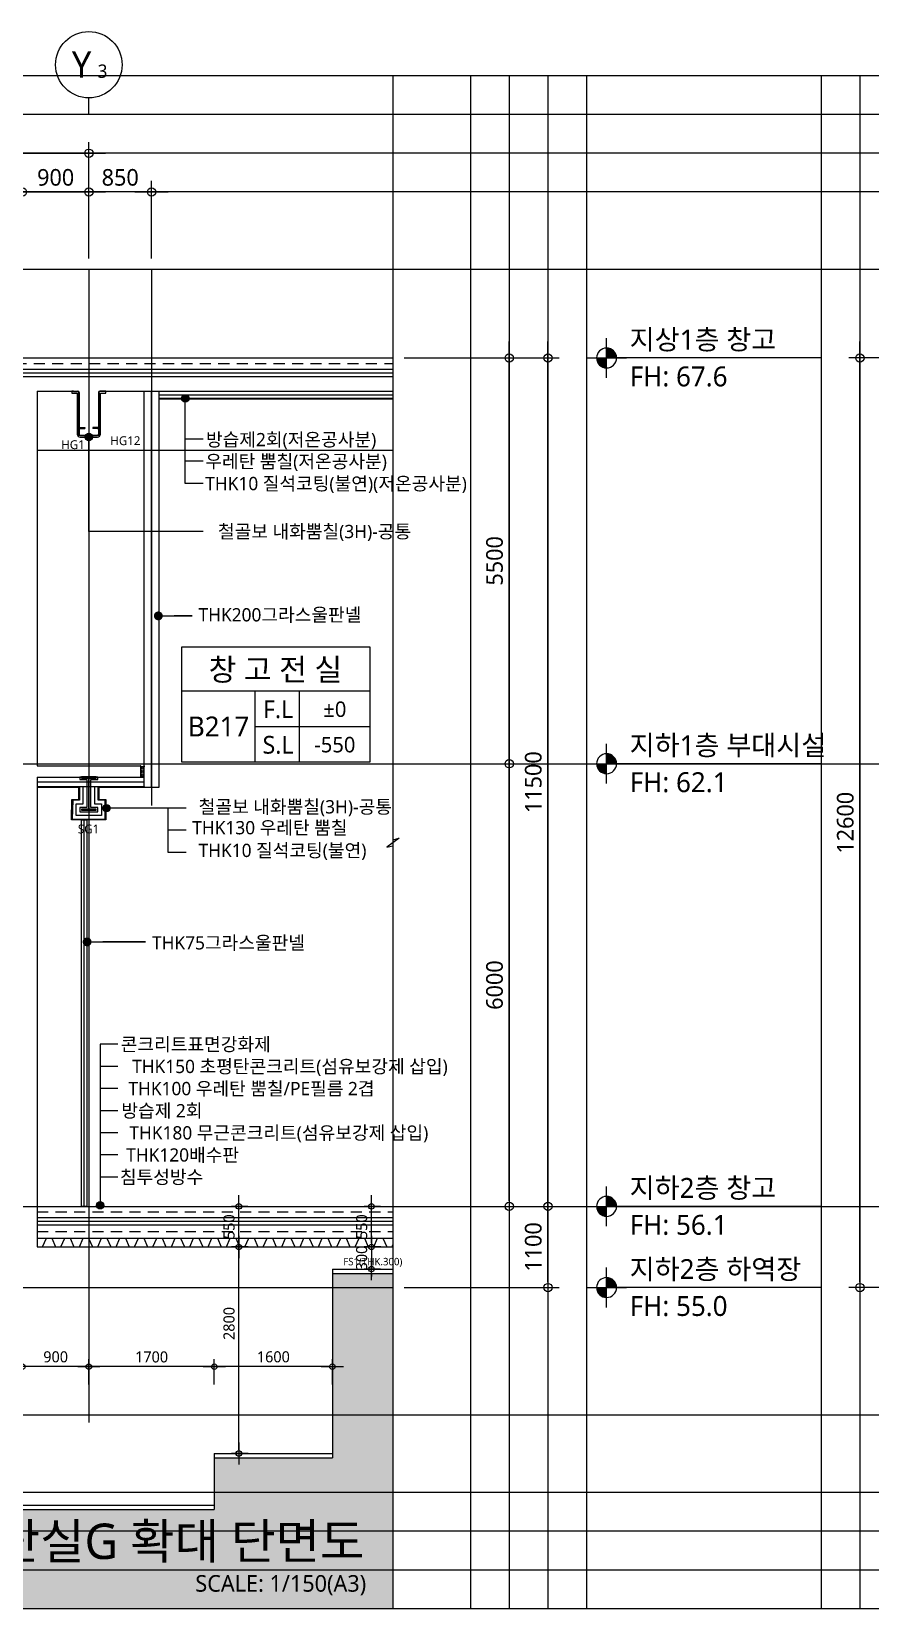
# Model space of a CAD drawing. Header units: millimetres. Extents: x -27408 to 60590, y 623 to 42257.
# Drawn here: x 19119 to 30487, y 825 to 22200 of the extents above; entities that cross this region are included whole.
import ezdxf
from ezdxf.enums import TextEntityAlignment as Align

# ---------------------------------------------------------------- set-up
doc = ezdxf.new("R2010")
doc.units = ezdxf.units.MM
doc.header["$LTSCALE"] = 100
doc.header["$MEASUREMENT"] = 0
doc.header["$PDSIZE"] = -10
doc.linetypes.add('CEN', pattern=[62, 60, -1, 0, -1])
doc.linetypes.add('HID', pattern=[2.5, 1.5, -1])
doc.layers.get('0').update_dxf_attribs({"linetype": 'CONTINUOUS'})
doc.layers.get('Defpoints').update_dxf_attribs({"color": 171, "linetype": 'CONTINUOUS'})
for name, color, linetype in [('CEN(ST)', 1, 'CEN'), ('CON', 2, 'CONTINUOUS'), ('ELE-6', 8, 'CONTINUOUS'), ('FIN', 8, 'CONTINUOUS'), ('FIN(패널-200글라스울64k)', 4, 'CONTINUOUS'), ('FIN(패널-T75 글라스울)', 6, 'CONTINUOUS'), ('FIN-5', 6, 'CONTINUOUS'), ('HAN', 9, 'CONTINUOUS'), ('HAT 254', 254, 'CONTINUOUS'), ('HF', 3, 'CONTINUOUS'), ('INS', 251, 'BATTING'), ('LED', 7, 'CONTINUOUS'), ('NDIM', 7, 'CONTINUOUS'), ('SASAC 도면번호', 6, 'CONTINUOUS'), ('STEEL', 5, 'CONTINUOUS'), ('SYM', 7, 'CONTINUOUS'), ('SYM(AXIS)', 7, 'CONTINUOUS'), ('TEXT', 3, 'CONTINUOUS'), ('TEXT(AXIS)', 2, 'CONTINUOUS'), ('TEXT(MIN)', 7, 'CONTINUOUS'), ('TEXT(노트)', 7, 'CONTINUOUS'), ('TEXT(실명)', 3, 'CONTINUOUS'), ('TEXT-기입', 6, 'CONTINUOUS'), ('TITLE', 7, 'CONTINUOUS'), ('wire-meshes', 1, 'CONTINUOUS'), ('배수판', 5, 'CONTINUOUS'), ('스틸', 8, 'CONTINUOUS')]:
    doc.layers.add(name, color=color, linetype=linetype)
doc.layers.add('NUMBER', color=171, linetype='CONTINUOUS', plot=False)
doc.styles.add('CGS', font='cgse', dxfattribs={"bigfont": 'cgs'})
doc.styles.add('나눔바른고딕', font='NanumBarunGothic.ttf')
doc.linetypes.add('BATTING', pattern='A,0.0001,-0.1,[134,ltypeshp.shx,S=0.1,R=0,X=-0.1,Y=0],-0.2,[134,ltypeshp.shx,S=0.1,R=180,X=0.1,Y=0],-0.1', length=0.4001)
doc.dimstyles.new('NDIM 1200', dxfattribs={"dimscale": 75, "dimtxt": 3, "dimasz": 1, "dimexe": 2, "dimexo": 2, "dimgap": 1, "dimtad": 1, "dimdec": 0, "dimdsep": 46, "dimtxsty": 'CGS', "dimblk": 'DOT0', "dimcen": 1, "dimdle": 8, "dimclrd": 256, "dimclre": 256, "dimclrt": 256, "dimadec": 0, "dimazin": 0, "dimtfac": 1, "dimtdec": 0, "dimtix": 1, "dimtmove": 2, "dimatfit": 3, "dimldrblk": 'DOT0', "dimfxl": 1, "dimtolj": 1, "dimtzin": 0, "dimlwd": -1, "dimlwe": -1, "dimarcsym": 0})

# ---------------------------------------------------------------- blocks, each defined once
blk = doc.blocks.new('DOT0')
blk.add_line((-3, 0), (3, 0))
at = {"color": 6}
blk.add_circle((0, 0), 0.75, dxfattribs=at)
blk = doc.blocks.new('*D107')
at = {"layer": 'Defpoints', "color": 0, "ltscale": 0.4, "transparency": 16777216}
for p in [(18996, 20025), (15746, 18975), (18996, 18975)]:
    blk.add_point(p, dxfattribs=at)
at = {"layer": 'NDIM', "ltscale": 0.4, "transparency": 16777216}
for p, q in [((15746, 19125), (15746, 20175)), ((18996, 19125), (18996, 20175)), ((15821, 20025), (18921, 20025))]:
    blk.add_line(p, q, dxfattribs=at)
at = {"layer": 'NDIM', "ltscale": 0.4, "transparency": 16777216, "xscale": 75, "yscale": 75, "zscale": 75, "rotation": 180}
blk.add_blockref('DOT0', (15746, 20025), dxfattribs=at)
at = {"layer": 'NDIM', "ltscale": 0.4, "transparency": 16777216, "xscale": 75, "yscale": 75, "zscale": 75}
blk.add_blockref('DOT0', (18996, 20025), dxfattribs=at)
at = {"layer": 'NDIM', "ltscale": 0.4, "transparency": 16777216, "insert": (17371, 20222), "char_height": 225, "attachment_point": 5, "style": '나눔바른고딕'}
blk.add_mtext('\\A1;3250', dxfattribs=at)
blk = doc.blocks.new('*D108')
at = {"layer": 'Defpoints', "color": 0, "ltscale": 0.4, "transparency": 16777216}
for p in [(19896, 20550), (8896, 18975), (19896, 18975)]:
    blk.add_point(p, dxfattribs=at)
at = {"layer": 'NDIM', "ltscale": 0.4, "transparency": 16777216}
for p, q in [((8896, 19125), (8896, 20700)), ((8971, 20550), (19821, 20550)), ((19896, 19125), (19896, 20700))]:
    blk.add_line(p, q, dxfattribs=at)
at = {"layer": 'NDIM', "ltscale": 0.4, "transparency": 16777216, "xscale": 75, "yscale": 75, "zscale": 75, "rotation": 180}
blk.add_blockref('DOT0', (8896, 20550), dxfattribs=at)
at = {"layer": 'NDIM', "ltscale": 0.4, "transparency": 16777216, "xscale": 75, "yscale": 75, "zscale": 75}
blk.add_blockref('DOT0', (19896, 20550), dxfattribs=at)
at = {"layer": 'NDIM', "ltscale": 0.4, "transparency": 16777216, "insert": (14396, 20747), "char_height": 225, "attachment_point": 5, "style": '나눔바른고딕'}
blk.add_mtext('\\A1;11000', dxfattribs=at)
blk = doc.blocks.new('A$C2F20087E')
at = {"layer": 'SYM(AXIS)'}
blk.add_line((600, 0), (600, 300), dxfattribs=at)
blk.add_circle((600, 900), 600, dxfattribs=at)
blk = doc.blocks.new('*D109')
at = {"layer": 'Defpoints', "color": 0, "ltscale": 0.4, "transparency": 16777216}
for p in [(19896, 20025), (18996, 18975), (19896, 18975)]:
    blk.add_point(p, dxfattribs=at)
at = {"layer": 'NDIM', "ltscale": 0.4, "transparency": 16777216}
for p, q in [((18996, 19125), (18996, 20175)), ((19896, 19125), (19896, 20175)), ((19071, 20025), (19821, 20025))]:
    blk.add_line(p, q, dxfattribs=at)
at = {"layer": 'NDIM', "ltscale": 0.4, "transparency": 16777216, "xscale": 75, "yscale": 75, "zscale": 75, "rotation": 180}
blk.add_blockref('DOT0', (18996, 20025), dxfattribs=at)
at = {"layer": 'NDIM', "ltscale": 0.4, "transparency": 16777216, "xscale": 75, "yscale": 75, "zscale": 75}
blk.add_blockref('DOT0', (19896, 20025), dxfattribs=at)
at = {"layer": 'NDIM', "ltscale": 0.4, "transparency": 16777216, "insert": (19446, 20222), "char_height": 225, "attachment_point": 5, "style": '나눔바른고딕'}
blk.add_mtext('\\A1;900', dxfattribs=at)
blk = doc.blocks.new('A$C51E23882')
at = {"layer": 'TITLE'}
blk.add_lwpolyline([(8500, 0), (0, 0), (0, 5200), (8500, 5200)], close=True, dxfattribs=at)
for points in [[(8500, 3200), (0, 3200)], [(3300, 3200), (3300, 0)], [(5300, 3200), (5300, 0)], [(3300, 1600), (8500, 1600)]]:
    blk.add_lwpolyline(points, dxfattribs=at)
at = {"layer": 'TITLE', "style": '나눔바른고딕'}
for s, p in [('F.L', (4352, 2378)), ('S.L', (4352, 778))]:
    blk.add_text(s, height=800, dxfattribs=at).set_placement(p, align=Align.MIDDLE)
blk = doc.blocks.new('A$C19853FC8')
at = {"layer": 'SYM'}
for p, q in [((1800, 0), (1800, 3600)), ((3600, 1800), (0, 1800))]:
    blk.add_line(p, q, dxfattribs=at)
blk.add_circle((1800, 1800), 900, dxfattribs=at)
for points in [[(900, 1800), (1800, 2700), (914, 1959), (1643, 2686)], [(914, 1959), (1643, 2686), (954, 2112), (1492, 2646)], [(954, 2112), (1492, 2646), (1025, 2260), (1346, 2576)], [(1025, 2260), (1346, 2576), (1109, 2378), (1222, 2491)], [(1800, 900), (2700, 1800), (1959, 914), (2686, 1643)], [(1959, 914), (2686, 1643), (2112, 954), (2646, 1492)], [(2112, 954), (2646, 1492), (2260, 1025), (2576, 1346)], [(2260, 1025), (2576, 1346), (2378, 1109), (2491, 1222)]]:
    blk.add_solid(points, dxfattribs=at)
at = {"layer": 'SYM', "linetype": 'Continuous'}
for points in [[(1800, 2700), (1800, 1800), (900, 1800)], [(2700, 1800), (1800, 900), (1800, 1800)]]:
    blk.add_solid(points, dxfattribs=at)
blk = doc.blocks.new('*U75')
at = {"layer": 'Defpoints'}
blk.add_point((0, 0), dxfattribs=at)
at = {"layer": 'HF'}
for p, q in [((-209, 0), (-147, 0)), ((-209, 0), (-209, -6)), ((209, 0), (147, 0)), ((209, 0), (209, -6)), ((-209, -6), (-147, -6)), ((-135, -18), (-135, -482)), ((-129, -18), (-129, -482)), ((129, -18), (129, -482)), ((135, -18), (135, -482)), ((209, -6), (147, -6)), ((-135, -518), (-135, -582)), ((-129, -518), (-129, -582)), ((-117, -494), (-55, -494)), ((-117, -500), (-55, -500)), ((-117, -506), (-55, -506)), ((-117, -594), (117, -594)), ((-117, -600), (117, -600)), ((-55, -494), (-55, -500)), ((-55, -500), (-55, -506)), ((117, -494), (55, -494)), ((55, -494), (55, -500)), ((117, -500), (55, -500)), ((55, -500), (55, -506)), ((117, -506), (55, -506)), ((129, -518), (129, -582)), ((135, -518), (135, -582))]:
    blk.add_line(p, q, dxfattribs=at)
for centre, radius, start, end in [((-147, -18), 18, 360, 450), ((147, -18), 18, 90, 180), ((-147, -18), 12, 360, 450), ((147, -18), 12, 90, 180), ((-117, -482), 18, 180, 270), ((-117, -518), 18, 90, 180), ((-117, -582), 18, 180, 270), ((-117, -482), 12, 180, 270), ((-117, -518), 12, 90, 180), ((-117, -582), 12, 180, 270), ((117, -482), 12, 270, 360), ((117, -482), 18, 270, 360), ((117, -518), 18, 0, 90), ((117, -518), 12, 0, 90), ((117, -582), 12, 270, 360), ((117, -582), 18, 270, 360)]:
    blk.add_arc(centre, radius, start, end, dxfattribs=at)
blk = doc.blocks.new('*D114')
at = {"layer": 'Defpoints', "color": 0, "ltscale": 0.4, "transparency": 16777216}
for p in [(19896, 20025), (19896, 18975), (20746, 18975)]:
    blk.add_point(p, dxfattribs=at)
at = {"layer": 'NDIM', "ltscale": 0.4, "transparency": 16777216}
for p, q in [((19896, 19125), (19896, 20175)), ((20746, 19125), (20746, 20175)), ((20671, 20025), (19971, 20025))]:
    blk.add_line(p, q, dxfattribs=at)
at = {"layer": 'NDIM', "ltscale": 0.4, "transparency": 16777216, "xscale": 75, "yscale": 75, "zscale": 75, "rotation": 180}
blk.add_blockref('DOT0', (19896, 20025), dxfattribs=at)
at = {"layer": 'NDIM', "ltscale": 0.4, "transparency": 16777216, "xscale": 75, "yscale": 75, "zscale": 75}
blk.add_blockref('DOT0', (20746, 20025), dxfattribs=at)
at = {"layer": 'NDIM', "ltscale": 0.4, "transparency": 16777216, "insert": (20321, 20222), "char_height": 225, "attachment_point": 5, "style": '나눔바른고딕'}
blk.add_mtext('\\A1;850', dxfattribs=at)
blk = doc.blocks.new('*D115')
at = {"layer": 'Defpoints', "color": 0, "ltscale": 0.4, "transparency": 16777216}
for p in [(21928, 5725), (22134, 5725), (22156, 2925)]:
    blk.add_point(p, dxfattribs=at)
at = {"layer": 'NDIM', "ltscale": 0.4, "transparency": 16777216}
for p, q in [((22034, 5725), (21828, 5725)), ((21928, 2975), (21928, 5675)), ((22056, 2925), (21828, 2925))]:
    blk.add_line(p, q, dxfattribs=at)
at = {"layer": 'NDIM', "ltscale": 0.4, "transparency": 16777216, "xscale": 50, "yscale": 50, "zscale": 50}
for p, rotation in [((21928, 5725), 90), ((21928, 2925), 270)]:
    blk.add_blockref('DOT0', p, dxfattribs=dict(at, rotation=rotation))
at = {"layer": 'NDIM', "ltscale": 0.4, "transparency": 16777216, "insert": (21796, 4688), "char_height": 150, "attachment_point": 5, "rotation": 90, "style": '나눔바른고딕'}
blk.add_mtext('\\A1;2800', dxfattribs=at)
blk = doc.blocks.new('*D116')
at = {"layer": 'Defpoints', "color": 0, "ltscale": 0.4, "transparency": 16777216}
for p in [(21928, 6275), (22150, 6275), (22156, 5725)]:
    blk.add_point(p, dxfattribs=at)
at = {"layer": 'NDIM', "ltscale": 0.4, "transparency": 16777216}
for p, q in [((22050, 6275), (21828, 6275)), ((21928, 5775), (21928, 6225)), ((22056, 5725), (21828, 5725))]:
    blk.add_line(p, q, dxfattribs=at)
at = {"layer": 'NDIM', "ltscale": 0.4, "transparency": 16777216, "xscale": 50, "yscale": 50, "zscale": 50}
for p, rotation in [((21928, 6275), 90), ((21928, 5725), 270)]:
    blk.add_blockref('DOT0', p, dxfattribs=dict(at, rotation=rotation))
at = {"layer": 'NDIM', "ltscale": 0.4, "transparency": 16777216, "insert": (21796, 6000), "char_height": 150, "attachment_point": 5, "rotation": 90, "style": '나눔바른고딕'}
blk.add_mtext('\\A1;550', dxfattribs=at)
blk = doc.blocks.new('*D248')
at = {"layer": 'Defpoints', "color": 0, "ltscale": 0.4, "transparency": 16777216}
for p in [(19896, 4103), (19896, 3770), (21596, 3762)]:
    blk.add_point(p, dxfattribs=at)
at = {"layer": 'NDIM', "ltscale": 0.4, "transparency": 16777216}
for p, q in [((19896, 3870), (19896, 4203)), ((21546, 4103), (19946, 4103)), ((21596, 3862), (21596, 4203))]:
    blk.add_line(p, q, dxfattribs=at)
at = {"layer": 'NDIM', "ltscale": 0.4, "transparency": 16777216, "xscale": 50, "yscale": 50, "zscale": 50, "rotation": 180}
blk.add_blockref('DOT0', (19896, 4103), dxfattribs=at)
at = {"layer": 'NDIM', "ltscale": 0.4, "transparency": 16777216, "xscale": 50, "yscale": 50, "zscale": 50}
blk.add_blockref('DOT0', (21596, 4103), dxfattribs=at)
at = {"layer": 'NDIM', "ltscale": 0.4, "transparency": 16777216, "insert": (20746, 4234), "char_height": 150, "attachment_point": 5, "style": '나눔바른고딕'}
blk.add_mtext('\\A1;1700', dxfattribs=at)
blk = doc.blocks.new('*D249')
at = {"layer": 'Defpoints', "color": 0, "ltscale": 0.4, "transparency": 16777216}
for p in [(18996, 4103), (18996, 3766), (19896, 3762)]:
    blk.add_point(p, dxfattribs=at)
at = {"layer": 'NDIM', "ltscale": 0.4, "transparency": 16777216}
for p, q in [((18996, 3866), (18996, 4203)), ((19846, 4103), (19046, 4103)), ((19896, 3862), (19896, 4203))]:
    blk.add_line(p, q, dxfattribs=at)
at = {"layer": 'NDIM', "ltscale": 0.4, "transparency": 16777216, "xscale": 50, "yscale": 50, "zscale": 50, "rotation": 180}
blk.add_blockref('DOT0', (18996, 4103), dxfattribs=at)
at = {"layer": 'NDIM', "ltscale": 0.4, "transparency": 16777216, "xscale": 50, "yscale": 50, "zscale": 50}
blk.add_blockref('DOT0', (19896, 4103), dxfattribs=at)
at = {"layer": 'NDIM', "ltscale": 0.4, "transparency": 16777216, "insert": (19446, 4235), "char_height": 150, "attachment_point": 5, "style": '나눔바른고딕'}
blk.add_mtext('\\A1;900', dxfattribs=at)
blk = doc.blocks.new('*D250')
at = {"layer": 'Defpoints', "color": 0, "ltscale": 0.4, "transparency": 16777216}
for p in [(21596, 4103), (21596, 3770), (23196, 3763)]:
    blk.add_point(p, dxfattribs=at)
at = {"layer": 'NDIM', "ltscale": 0.4, "transparency": 16777216}
for p, q in [((21596, 3870), (21596, 4203)), ((23146, 4103), (21646, 4103)), ((23196, 3863), (23196, 4203))]:
    blk.add_line(p, q, dxfattribs=at)
at = {"layer": 'NDIM', "ltscale": 0.4, "transparency": 16777216, "xscale": 50, "yscale": 50, "zscale": 50, "rotation": 180}
blk.add_blockref('DOT0', (21596, 4103), dxfattribs=at)
at = {"layer": 'NDIM', "ltscale": 0.4, "transparency": 16777216, "xscale": 50, "yscale": 50, "zscale": 50}
blk.add_blockref('DOT0', (23196, 4103), dxfattribs=at)
at = {"layer": 'NDIM', "ltscale": 0.4, "transparency": 16777216, "insert": (22396, 4235), "char_height": 150, "attachment_point": 5, "style": '나눔바른고딕'}
blk.add_mtext('\\A1;1600', dxfattribs=at)
blk = doc.blocks.new('*D251')
at = {"layer": 'Defpoints', "color": 0, "ltscale": 0.4, "transparency": 16777216}
for p in [(23725, 6275), (23947, 6275), (23953, 5725)]:
    blk.add_point(p, dxfattribs=at)
at = {"layer": 'NDIM', "ltscale": 0.4, "transparency": 16777216}
for p, q in [((23847, 6275), (23625, 6275)), ((23725, 5775), (23725, 6225)), ((23853, 5725), (23625, 5725))]:
    blk.add_line(p, q, dxfattribs=at)
at = {"layer": 'NDIM', "ltscale": 0.4, "transparency": 16777216, "xscale": 50, "yscale": 50, "zscale": 50}
for p, rotation in [((23725, 6275), 90), ((23725, 5725), 270)]:
    blk.add_blockref('DOT0', p, dxfattribs=dict(at, rotation=rotation))
at = {"layer": 'NDIM', "ltscale": 0.4, "transparency": 16777216, "insert": (23593, 6000), "char_height": 150, "attachment_point": 5, "rotation": 90, "style": '나눔바른고딕'}
blk.add_mtext('\\A1;550', dxfattribs=at)
blk = doc.blocks.new('*D252')
at = {"layer": 'Defpoints', "color": 0, "ltscale": 0.4, "transparency": 16777216}
for p in [(23953, 5725), (23725, 5425), (23950, 5425)]:
    blk.add_point(p, dxfattribs=at)
at = {"layer": 'NDIM', "ltscale": 0.4, "transparency": 16777216}
for p, q in [((23725, 5775), (23725, 5825)), ((23853, 5725), (23625, 5725)), ((23725, 5725), (23725, 5425)), ((23850, 5425), (23625, 5425)), ((23725, 5375), (23725, 5325))]:
    blk.add_line(p, q, dxfattribs=at)
at = {"layer": 'NDIM', "ltscale": 0.4, "transparency": 16777216, "xscale": 50, "yscale": 50, "zscale": 50}
for p, rotation in [((23725, 5725), 270), ((23725, 5425), 90)]:
    blk.add_blockref('DOT0', p, dxfattribs=dict(at, rotation=rotation))
at = {"layer": 'NDIM', "ltscale": 0.4, "transparency": 16777216, "insert": (23593, 5575), "char_height": 150, "attachment_point": 5, "rotation": 90, "style": '나눔바른고딕'}
blk.add_mtext('\\A1;300', dxfattribs=at)
blk = doc.blocks.new('H-450X200')
at = {"layer": 'STEEL', "color": 3, "linetype": 'ByBlock', "ltscale": 0.5}
for p, q in [((514406, -159110), (514501, -159110)), ((514501, -159110), (514501, -159532)), ((514510, -159532), (514510, -159110)), ((514510, -159110), (514606, -159110)), ((514501, -159532), (514406, -159532)), ((514606, -159532), (514510, -159532))]:
    blk.add_line(p, q, dxfattribs=at)
for points in [[(514606, -159110), (514606, -159096), (514406, -159096), (514406, -159110)], [(514406, -159532), (514406, -159546), (514606, -159546), (514606, -159532)]]:
    blk.add_lwpolyline(points, dxfattribs=at)
blk = doc.blocks.new('*D288')
at = {"layer": 'Defpoints', "color": 0, "ltscale": 0.4, "transparency": 16777216}
for p in [(30344, 17775), (32444, 17775), (32444, 5175)]:
    blk.add_point(p, dxfattribs=at)
at = {"layer": 'NDIM', "ltscale": 0.4, "transparency": 16777216}
for p, q in [((32294, 17775), (30194, 17775)), ((30344, 5250), (30344, 17700)), ((32294, 5175), (30194, 5175))]:
    blk.add_line(p, q, dxfattribs=at)
at = {"layer": 'NDIM', "ltscale": 0.4, "transparency": 16777216, "xscale": 75, "yscale": 75, "zscale": 75}
for p, rotation in [((30344, 17775), 90), ((30344, 5175), 270)]:
    blk.add_blockref('DOT0', p, dxfattribs=dict(at, rotation=rotation))
at = {"layer": 'NDIM', "ltscale": 0.4, "transparency": 16777216, "insert": (30147, 11475), "char_height": 225, "attachment_point": 5, "rotation": 90, "style": '나눔바른고딕'}
blk.add_mtext('\\A1;12600', dxfattribs=at)
blk = doc.blocks.new('*D320')
at = {"layer": 'Defpoints', "color": 0, "ltscale": 0.4, "transparency": 16777216}
for p in [(24017, 6275), (26117, 6275), (24017, 5175)]:
    blk.add_point(p, dxfattribs=at)
at = {"layer": 'NDIM', "ltscale": 0.4, "transparency": 16777216}
for p, q in [((24167, 6275), (26267, 6275)), ((26117, 5250), (26117, 6200)), ((24167, 5175), (26267, 5175))]:
    blk.add_line(p, q, dxfattribs=at)
at = {"layer": 'NDIM', "ltscale": 0.4, "transparency": 16777216, "xscale": 75, "yscale": 75, "zscale": 75}
for p, rotation in [((26117, 6275), 90), ((26117, 5175), 270)]:
    blk.add_blockref('DOT0', p, dxfattribs=dict(at, rotation=rotation))
at = {"layer": 'NDIM', "ltscale": 0.4, "transparency": 16777216, "insert": (25919, 5725), "char_height": 225, "attachment_point": 5, "rotation": 90, "style": '나눔바른고딕'}
blk.add_mtext('\\A1;1100', dxfattribs=at)
blk = doc.blocks.new('*D321')
at = {"layer": 'Defpoints', "color": 0, "ltscale": 0.4, "transparency": 16777216}
for p in [(24017, 17775), (26117, 17775), (24017, 6275)]:
    blk.add_point(p, dxfattribs=at)
at = {"layer": 'NDIM', "ltscale": 0.4, "transparency": 16777216}
for p, q in [((24167, 17775), (26267, 17775)), ((26117, 6350), (26117, 17700)), ((24167, 6275), (26267, 6275))]:
    blk.add_line(p, q, dxfattribs=at)
at = {"layer": 'NDIM', "ltscale": 0.4, "transparency": 16777216, "xscale": 75, "yscale": 75, "zscale": 75}
for p, rotation in [((26117, 17775), 90), ((26117, 6275), 270)]:
    blk.add_blockref('DOT0', p, dxfattribs=dict(at, rotation=rotation))
at = {"layer": 'NDIM', "ltscale": 0.4, "transparency": 16777216, "insert": (25919, 12025), "char_height": 225, "attachment_point": 5, "rotation": 90, "style": '나눔바른고딕'}
blk.add_mtext('\\A1;11500', dxfattribs=at)
blk = doc.blocks.new('*D322')
at = {"layer": 'Defpoints', "color": 0, "ltscale": 0.4, "transparency": 16777216}
for p in [(24017, 12275), (25592, 12275), (24017, 6275)]:
    blk.add_point(p, dxfattribs=at)
at = {"layer": 'NDIM', "ltscale": 0.4, "transparency": 16777216}
for p, q in [((24167, 12275), (25742, 12275)), ((25592, 6350), (25592, 12200)), ((24167, 6275), (25742, 6275))]:
    blk.add_line(p, q, dxfattribs=at)
at = {"layer": 'NDIM', "ltscale": 0.4, "transparency": 16777216, "xscale": 75, "yscale": 75, "zscale": 75}
for p, rotation in [((25592, 12275), 90), ((25592, 6275), 270)]:
    blk.add_blockref('DOT0', p, dxfattribs=dict(at, rotation=rotation))
at = {"layer": 'NDIM', "ltscale": 0.4, "transparency": 16777216, "insert": (25394, 9275), "char_height": 225, "attachment_point": 5, "rotation": 90, "style": '나눔바른고딕'}
blk.add_mtext('\\A1;6000', dxfattribs=at)
blk = doc.blocks.new('*D323')
at = {"layer": 'Defpoints', "color": 0, "ltscale": 0.4, "transparency": 16777216}
for p in [(24017, 17775), (25592, 17775), (24017, 12275)]:
    blk.add_point(p, dxfattribs=at)
at = {"layer": 'NDIM', "ltscale": 0.4, "transparency": 16777216}
for p, q in [((24167, 17775), (25742, 17775)), ((25592, 12350), (25592, 17700)), ((24167, 12275), (25742, 12275))]:
    blk.add_line(p, q, dxfattribs=at)
at = {"layer": 'NDIM', "ltscale": 0.4, "transparency": 16777216, "xscale": 75, "yscale": 75, "zscale": 75}
for p, rotation in [((25592, 17775), 90), ((25592, 12275), 270)]:
    blk.add_blockref('DOT0', p, dxfattribs=dict(at, rotation=rotation))
at = {"layer": 'NDIM', "ltscale": 0.4, "transparency": 16777216, "insert": (25394, 15025), "char_height": 225, "attachment_point": 5, "rotation": 90, "style": '나눔바른고딕'}
blk.add_mtext('\\A1;5500', dxfattribs=at)

msp = doc.modelspace()

# ---------------------------------------------------------------- hatches: boundary and pattern name
at = {"ltscale": 10000}
h = msp.add_hatch(color=256, dxfattribs=at)
h.dxf.hatch_style = 1
edge = h.paths.add_edge_path()
edge.add_arc((21203.2, 17225), 50, 0, 360, ccw=False)
h = msp.add_hatch(color=256, dxfattribs=at)
h.dxf.hatch_style = 1
edge = h.paths.add_edge_path()
edge.add_arc((19895.7, 16704), 50, 360, 720, ccw=False)
h = msp.add_hatch(color=256, dxfattribs=at)
h.dxf.hatch_style = 1
edge = h.paths.add_edge_path()
edge.add_arc((20134.4, 11673.7), 50, 360, 720, ccw=False)
h = msp.add_hatch(color=256, dxfattribs=at)
h.dxf.hatch_style = 1
edge = h.paths.add_edge_path()
edge.add_arc((20049.5, 6290), 50, 0, 360)
at = {"layer": 'HAT 254', "ltscale": 10000}
h = msp.add_hatch(color=256, dxfattribs=at)
h.dxf.hatch_style = 1
h.paths.add_polyline_path([(13945.7, 2165), (5595.7, 2165), (5595.7, 4665), (4650, 4665), (4650, 825), (24016.6, 825), (24016.6, 5365), (23195.7, 5365), (23195.7, 2865), (21595.7, 2865), (21595.7, 2325), (21595.7, 2165), (13945.7, 2165), (13945.7, 1825)])
at = {"layer": 'INS', "linetype": 'ByBlock'}
h = msp.add_hatch(dxfattribs=at)
h.set_pattern_fill('DOTS', color=251, scale=80)
h.set_pattern_definition([(0, (-2840214.6995, -1630250.086), (2.5, 5), [0, -5])])
h.paths.add_polyline_path([(20645.7, 12232.9), (20645.7, 12107.9), (20595.7, 12107.9), (20595.7, 12232.9)])

# ---------------------------------------------------------------- linework, layer by layer
at = {"color": 2, "linetype": 'ByBlock'}
for p, q in [((20597.3, 12232.9), (20645.7, 12232.9)), ((20596.4, 12107.9), (20645.7, 12107.9))]:
    msp.add_line(p, q, dxfattribs=at)
at = {"layer": 'CEN(ST)', "ltscale": 10000}
for p, q in [((19895.7, 18975), (19895.7, 3345.3)), ((20745.7, 18975), (20745.7, 11707.9)), ((4650, 17775), (24016.6, 17775)), ((4650, 12275), (24016.6, 12275)), ((18341.9, 6275), (24016.6, 6275)), ((4650, 5175), (24016.6, 5175))]:
    msp.add_line(p, q, dxfattribs=at)
at = {"layer": 'CON', "ltscale": 10000}
for p, q in [((4650, 17525), (24016.6, 17525)), ((19195.7, 17325), (19195.7, 12245)), ((19195.7, 17325), (19748.7, 17325)), ((20042.7, 17325), (24016.6, 17325)), ((19195.7, 12245), (20595.7, 12245)), ((20595.7, 12245), (20595.7, 12095)), ((19195.7, 12095), (19195.7, 5725)), ((19195.7, 12095), (20595.7, 12095)), ((19195.7, 5725), (24016.6, 5725)), ((23195.7, 5425), (23195.7, 2925)), ((23195.7, 5425), (24016.6, 5425)), ((21595.7, 2925), (23195.7, 2925)), ((21595.7, 2925), (21595.7, 2225)), ((5595.7, 2225), (21595.7, 2225))]:
    msp.add_line(p, q, dxfattribs=at)
at = {"layer": 'Defpoints', "ltscale": 10000}
for p, q in [((24016.6, 21600), (24016.6, 825)), ((25066.6, 21600), (25066.6, 825)), ((25591.6, 21600), (25591.6, 825)), ((26116.6, 21600), (26116.6, 825)), ((26641.6, 21600), (26641.6, 825)), ((29819.1, 21600), (29819.1, 825)), ((30344.1, 21600), (30344.1, 825)), ((1500, 12275), (54750, 12275)), ((1500, 6275), (54750, 6275))]:
    msp.add_line(p, q, dxfattribs=at)
for points in [[(54750, 21600), (1500, 21600), (1500, 825), (54750, 825)], [(54225, 21600), (2025, 21600), (2025, 825), (54225, 825)], [(53700, 21075), (2550, 21075), (2550, 1350), (53700, 1350)], [(53175, 20550), (3075, 20550), (3075, 1875), (53175, 1875)], [(52650, 20025), (3600, 20025), (3600, 2400), (52650, 2400)], [(51600, 18975), (4650, 18975), (4650, 3450), (51600, 3450)]]:
    msp.add_lwpolyline(points, close=True, dxfattribs=at)
at = {"layer": 'ELE-6', "ltscale": 10000}
msp.add_lwpolyline([(19195.7, 16525), (24016.6, 16525)], dxfattribs=at)
at = {"layer": 'FIN', "ltscale": 10000}
for p, q in [((19195.7, 6275), (24016.6, 6275)), ((19195.7, 6125), (24016.6, 6125))]:
    msp.add_line(p, q, dxfattribs=at)
at = {"layer": 'FIN'}
for p, q in [((19195.7, 6025), (24016.6, 6025)), ((19195.7, 5845), (24016.6, 5845))]:
    msp.add_line(p, q, dxfattribs=at)
msp.add_lwpolyline([(4650, 17775), (24016.6, 17775)], dxfattribs=at)
at = {"layer": 'FIN', "ltscale": 10000}
msp.add_lwpolyline([(4650, 17625), (24016.6, 17625)], dxfattribs=at)
msp.add_lwpolyline([(20104.7, 17325), (20104.7, 17319), (20042.7, 17319, 0.4142136), (20030.7, 17307), (20030.7, 16743, -0.4142136), (20012.7, 16725), (19778.7, 16725, -0.4142136), (19760.7, 16743), (19760.7, 17307, 0.4142136), (19748.7, 17319), (19686.7, 17319), (19686.7, 17325), (19665.7, 17325), (19665.7, 17298), (19739.7, 17298), (19739.7, 16743, 0.4142136), (19778.7, 16704), (20012.7, 16704, 0.4142136), (20051.7, 16743), (20051.7, 17298), (20125.7, 17298), (20125.7, 17325)], format="xyb", close=True, dxfattribs=at)
msp.add_lwpolyline([(20016.7, 11680), (19921.2, 11680), (19921.2, 12060), (20016.7, 12060), (20016.7, 12095), (19774.7, 12095), (19774.7, 12060), (19870.2, 12060), (19870.2, 11680), (19774.7, 11680), (19774.7, 11624), (20016.7, 11624)], close=True, dxfattribs=at)
at = {"layer": 'FIN(패널-200글라스울64k)', "ltscale": 10000}
msp.add_lwpolyline([(20645.7, 11955), (20645.7, 17325), (20845.7, 17325), (20845.7, 11955)], close=True, dxfattribs=at)
at = {"layer": 'FIN(패널-T75 글라스울)', "ltscale": 10000}
msp.add_lwpolyline([(19795.7, 6275), (19795.7, 11514), (19870.7, 11514), (19870.7, 6275)], close=True, dxfattribs=at)
at = {"layer": 'FIN-5', "ltscale": 0.1}
for p, q in [((24016.6, 17225), (20845.7, 17225)), ((24016.6, 17215), (20845.7, 17215))]:
    msp.add_line(p, q, dxfattribs=at)
at = {"layer": 'HAN', "ltscale": 10000}
for p, q in [((23195.7, 5365), (24016.6, 5365)), ((21595.7, 2865), (23195.7, 2865)), ((23195.7, 2925), (23195.7, 2865)), ((5595.7, 2165), (21595.7, 2165)), ((21595.7, 2225), (21595.7, 2165))]:
    msp.add_line(p, q, dxfattribs=at)
at = {"layer": 'INS', "ltscale": 2.5}
msp.add_line((20745.7, 11955), (20745.7, 17325), dxfattribs=at)
at = {"layer": 'INS', "ltscale": 1.2}
for p, q in [((20845.7, 17275), (24016.6, 17275)), ((19195.7, 6075), (24016.6, 6075))]:
    msp.add_line(p, q, dxfattribs=at)
at = {"layer": 'INS', "ltscale": 1.6}
msp.add_line((19195.7, 12030), (20645.7, 12030), dxfattribs=at)
at = {"layer": 'INS', "linetype": 'Continuous', "ltscale": 1.6}
msp.add_line((20595.7, 12095), (20645.7, 12095), dxfattribs=at)
at = {"layer": 'INS', "linetype": 'Continuous'}
msp.add_line((19770.2, 11965), (20021.2, 11965), dxfattribs=at)
at = {"layer": 'INS', "ltscale": 0.9}
msp.add_line((19833.2, 6275), (19833.2, 11514), dxfattribs=at)
at = {"layer": 'INS', "ltscale": 1.2}
for points in [[(4650, 17575), (24016.6, 17575)], [(19971.2, 11965), (19971.2, 11730), (20066.7, 11730), (20066.7, 11574), (19722.3, 11574), (19725.8, 11730), (19820.2, 11730), (19820.2, 11965)]]:
    msp.add_lwpolyline(points, dxfattribs=at)
at = {"layer": 'LED', "ltscale": 10000}
for p, q in [((21203.2, 16075), (21203.2, 17225)), ((19895.7, 15424.4), (19895.7, 16704)), ((21446, 16675), (21203.2, 16675)), ((21446, 16375), (21203.2, 16375)), ((21446, 16075), (21203.2, 16075)), ((21446, 15424.4), (19895.7, 15424.4)), ((21214.8, 11673.7), (20134.4, 11673.7)), ((20972.1, 11072.9), (20972.1, 11673.7)), ((21214.8, 11373.7), (20972.1, 11373.7)), ((21214.8, 11072.9), (20972.1, 11072.9)), ((20049.5, 8472.2), (20049.5, 6290))]:
    msp.add_line(p, q, dxfattribs=at)
for centre in [(21203.2, 17225), (19895.7, 16704), (20134.4, 11673.7), (20049.5, 6290)]:
    msp.add_circle(centre, 50, dxfattribs=at)
at = {"layer": 'NDIM', "ltscale": 0.4}
msp.add_line((29069.6, 17775), (28094.6, 17775), dxfattribs=at)
at = {"layer": 'SASAC 도면번호', "ltscale": 10000}
msp.add_lwpolyline([(19195.7, 11965), (19770.2, 11965), (19770.2, 11780), (19676.9, 11780), (19671.2, 11524), (20116.7, 11524), (20116.7, 11780), (20021.2, 11780), (20021.2, 11965), (20645.7, 11965), (20645.7, 11955), (20031.2, 11955), (20031.2, 11790), (20126.7, 11790), (20126.7, 11514), (19661, 11514), (19667.1, 11790), (19760.2, 11790), (19760.2, 11955), (19195.7, 11955)], dxfattribs=at)
at = {"layer": 'SYM', "ltscale": 1000}
for p, q in [((29819.1, 17775), (26911.6, 17775)), ((29819.1, 12275), (26911.6, 12275)), ((29819.1, 6275), (26911.6, 6275)), ((29819.1, 5175), (26911.6, 5175))]:
    msp.add_line(p, q, dxfattribs=at)
at = {"layer": 'SYM'}
msp.add_line((16387.7, 1350), (24016.6, 1350), dxfattribs=at)
at = {"layer": 'SYM', "ltscale": 10000}
msp.add_lwpolyline([(24016.6, 18975), (24016.6, 11244), (24099.1, 11264.3), (23934.1, 11142.8), (24016.6, 11163), (24016.6, 825)], dxfattribs=at)
at = {"layer": 'TEXT(MIN)', "ltscale": 10000}
for p, q in [((20289.5, 8472.2), (20049.5, 8472.2)), ((20289.5, 8172.2), (20049.5, 8172.2)), ((20289.5, 7872.2), (20049.5, 7872.2)), ((20289.5, 7572.2), (20049.5, 7572.2)), ((20289.5, 7272.2), (20049.5, 7272.2)), ((20289.5, 6972.2), (20049.5, 6972.2)), ((20289.5, 6672.2), (20049.5, 6672.2))]:
    msp.add_line(p, q, dxfattribs=at)
at = {"layer": 'wire-meshes', "linetype": 'HID'}
for p, q in [((19195.7, 6200), (24016.6, 6200)), ((19195.7, 5935), (24016.6, 5935))]:
    msp.add_line(p, q, dxfattribs=at)
msp.add_lwpolyline([(4650, 17700), (24016.6, 17700)], dxfattribs=at)
at = {"layer": '배수판'}
for points in [[(19195.7, 5725), (19269, 5725), (19320.3, 5845), (19393.7, 5845), (19445, 5725), (19518.3, 5725), (19569.6, 5845), (19642.9, 5845), (19694.2, 5725), (19767.5, 5725), (19818.8, 5845), (19892.2, 5845), (19943.5, 5725), (20016.8, 5725), (20068.1, 5845), (20141.4, 5845), (20192.7, 5725), (20266.1, 5725), (20317.3, 5845), (20390.7, 5845), (20442, 5725), (20515.3, 5725), (20566.6, 5845), (20639.9, 5845), (20691.2, 5725), (20764.6, 5725), (20815.9, 5845), (20889.2, 5845), (20940.5, 5725), (21013.8, 5725), (21065.1, 5845), (21138.4, 5845), (21189.7, 5725), (21263.1, 5725), (21314.4, 5845), (21387.7, 5845), (21439, 5725), (21512.3, 5725), (21563.6, 5845), (21636.9, 5845), (21688.2, 5725), (21688.2, 5725)], [(21688.2, 5725), (21761.6, 5725), (21812.9, 5845), (21886.2, 5845), (21937.5, 5725), (22010.8, 5725), (22062.1, 5845), (22135.5, 5845), (22186.8, 5725), (22260.1, 5725), (22311.4, 5845), (22384.7, 5845), (22436, 5725), (22509.3, 5725), (22560.6, 5845), (22634, 5845), (22685.3, 5725), (22758.6, 5725), (22809.9, 5845), (22883.2, 5845), (22934.5, 5725), (23007.8, 5725), (23059.1, 5845), (23132.5, 5845), (23183.8, 5725), (23257.1, 5725), (23308.4, 5845), (23381.7, 5845), (23433, 5725), (23506.4, 5725), (23557.7, 5845), (23631, 5845), (23682.3, 5725), (23755.6, 5725), (23806.9, 5845), (23880.2, 5845), (23931.5, 5725), (24004.9, 5725), (24016.6, 5752.4)]]:
    msp.add_lwpolyline(points, dxfattribs=at)
at = {"layer": '스틸', "color": 6, "linetype": 'ByBlock', "const_width": 3}
msp.add_lwpolyline([(20566.4, 12245.9), (20596.4, 12245.9), (20596.4, 12106.5), (20645.7, 12106.5)], dxfattribs=at)
at = {"layer": '스틸', "color": 6, "linetype": 'ByBlock'}
msp.add_lwpolyline([(20645.7, 12245.9), (20643.7, 12245.9), (20643.7, 12234.9), (20599.3, 12234.9), (20599.3, 12245.9), (20597.3, 12245.9), (20597.3, 12232.9), (20645.7, 12232.9)], close=True, dxfattribs=at)

# ---------------------------------------------------------------- block references
for name, p, xscale, yscale, zscale in [('A$C2F20087E', (19445.7, 21075), 0.75, 0.75, 0.75), ('A$C51E23882', (21154.4, 12298), 0.3, 0.3, 0.3)]:
    msp.add_blockref(name, p, dxfattribs=dict(xscale=xscale, yscale=yscale, zscale=zscale))
at = {"ltscale": 1000, "xscale": -0.15, "yscale": 0.15, "zscale": 0.15}
for p in [(27181.6, 17505), (27181.6, 12005), (27181.6, 6005), (27181.6, 4905)]:
    msp.add_blockref('A$C19853FC8', p, dxfattribs=at)
msp.add_blockref('H-450X200', (-494610.2, 171191.5))
at = {"layer": 'HF'}
msp.add_blockref('*U75', (19895.7, 17325), dxfattribs=at)

# ---------------------------------------------------------------- texts
at = {"layer": 'NUMBER', "style": '나눔바른고딕'}
msp.add_text('FS1(THK.300)', height=100, dxfattribs=at).set_placement((24144, 5526.9), align=Align.MIDDLE_RIGHT)
at = {"layer": 'TEXT', "style": '나눔바른고딕'}
msp.add_text('계단실G 확대 단면도', height=480, dxfattribs=at).set_placement((23629.7, 1735.5), align=Align.MIDDLE_RIGHT)
msp.add_text('SCALE: 1/150(A3)', height=225, dxfattribs=at).set_placement((23653.9, 1277.3), align=Align.TOP_RIGHT)
at = {"layer": 'TEXT(AXIS)', "style": '나눔바른고딕'}
for s, height, p in [('Y', 360, (19797, 21753)), ('3', 180, (20081.4, 21663))]:
    msp.add_text(s, height=height, dxfattribs=at).set_placement(p, align=Align.MIDDLE)
for s, p in [('지상1층 창고', (27224.1, 18025)), ('FH: 67.6', (27224.1, 17525)), ('지하1층 부대시설', (27224.1, 12525)), ('FH: 62.1', (27224.1, 12025)), ('지하2층 창고', (27224.1, 6525)), ('FH: 56.1', (27224.1, 6025)), ('지하2층 하역장', (27224.1, 5425)), ('FH: 55.0', (27224.1, 4925))]:
    msp.add_text(s, height=270, dxfattribs=at).set_placement(p, align=Align.MIDDLE_LEFT)
at = {"layer": 'TEXT(MIN)', "style": '나눔바른고딕'}
for s, p in [('방습제2회(저온공사분)', (21482.8, 16668.6)), ('우레탄 뿜칠(저온공사분)', (21474.2, 16373.2)), ('THK10 질석코팅(불연)(저온공사분)', (21473.7, 16073.2))]:
    msp.add_text(s, height=180, dxfattribs=at).set_placement(p, align=Align.MIDDLE_LEFT)
for s, p in [('철골보 내화뿜칠(3H)-공통', (24263.2, 15423.2)), ('THK200그라스울판넬', (23589, 14294.1)), ('철골보 내화뿜칠(3H)-공통', (24003.1, 11691.3)), ('THK130 우레탄 뿜칠', (23400.5, 11408.1)), ('THK10 질석코팅(불연)', (23657.4, 11100.5)), ('THK75그라스울판넬', (22824.3, 9847.7))]:
    msp.add_text(s, height=180, rotation=360, dxfattribs=at).set_placement(p, align=Align.MIDDLE_RIGHT)
for s, p in [('콘크리트표면강화제', (22361.1, 8472.2)), ('THK150 초평탄콘크리트(섬유보강제 삽입)', (24758.9, 8172.2)), ('THK100 우레탄 뿜칠/PE필름 2겹', (23767, 7872.2)), ('방습제 2회', (21435.2, 7572.2)), ('THK180 무근콘크리트(섬유보강제 삽입)', (24495.6, 7272.2)), ('THK120배수판', (21931.7, 6972.2)), ('침투성방수', (21446.1, 6672.2))]:
    msp.add_text(s, height=180, dxfattribs=at).set_placement(p, align=Align.MIDDLE_RIGHT)
at = {"layer": 'TEXT(노트)', "style": '나눔바른고딕'}
for s, p in [('HG12', (20186.8, 16653.9)), ('HG1', (19521.1, 16600)), ('SG1', (19746.4, 11390.8))]:
    msp.add_text(s, height=120, dxfattribs=at).set_placement(p, align=Align.MIDDLE_LEFT)
at = {"layer": 'TEXT(실명)', "style": '나눔바른고딕'}
msp.add_text('창 고 전 실', height=300, dxfattribs=at).set_placement((22423.7, 13556.3), align=Align.MIDDLE)
at = {"layer": 'TEXT-기입', "style": '나눔바른고딕'}
for s, height, p in [('±0', 210, (23229.2, 13014.4)), ('B217', 270, (21653.6, 12782)), ('-550', 210, (23229.2, 12534.4))]:
    msp.add_text(s, height=height, dxfattribs=at).set_placement(p, align=Align.MIDDLE)

# ---------------------------------------------------------------- dimensions: what is measured, and where the dimension line sits
at = {"layer": 'NDIM', "ltscale": 0.4}
for base, p1, p2, picture, middle in [((19895.7, 20550), (8895.7, 18975), (19895.7, 18975), '*D108', (14395.7, 20747.2)), ((18995.7, 20025), (15745.7, 18975), (18995.7, 18975), '*D107', (17370.7, 20222.3)), ((19895.7, 20025), (18995.7, 18975), (19895.7, 18975), '*D109', (19445.7, 20222.3))]:
    dim = msp.add_linear_dim(base=base, p1=p1, p2=p2, dimstyle='NDIM 1200', override={"dimtxsty": '나눔바른고딕'}, dxfattribs=at)
    dim.commit()
    dim.dimension.update_dxf_attribs({"geometry": picture, "text_midpoint": middle})
for base, p1, p2, angle, override, picture, middle in [((19895.7, 20025), (20745.7, 18975), (19895.7, 18975), 180, {"dimtxsty": '나눔바른고딕'}, '*D114', (20320.7, 20222.2)), ((26116.6, 17775), (24016.6, 6275), (24016.6, 17775), 90, {"dimtxsty": '나눔바른고딕'}, '*D321', (25919.4, 12025)), ((25591.6, 17775), (24016.6, 12275), (24016.6, 17775), 90, {"dimtxsty": '나눔바른고딕'}, '*D323', (25394.4, 15025)), ((30344.1, 17775), (32444.1, 5175), (32444.1, 17775), 90, {"dimtxsty": '나눔바른고딕'}, '*D288', (30146.7, 11475)), ((25591.6, 12275), (24016.6, 6275), (24016.6, 12275), 90, {"dimtxsty": '나눔바른고딕'}, '*D322', (25394.2, 9275)), ((21927.9, 6275), (22155.9, 5725), (22149.8, 6275), 90, {"dimscale": 50, "dimtxsty": '나눔바른고딕'}, '*D116', (21796.4, 6000)), ((23724.9, 6275), (23952.9, 5725), (23946.8, 6275), 90, {"dimscale": 50, "dimtxsty": '나눔바른고딕'}, '*D251', (23593.4, 6000)), ((26116.6, 6275), (24016.6, 5175), (24016.6, 6275), 90, {"dimtxsty": '나눔바른고딕'}, '*D320', (25919.4, 5725)), ((23724.9, 5425), (23952.9, 5725), (23949.6, 5425), 270, {"dimscale": 50, "dimtxsty": '나눔바른고딕'}, '*D252', (23593.3, 5575)), ((18995.7, 4103), (19895.7, 3762), (18995.7, 3766.4), 180, {"dimscale": 50, "dimtxsty": '나눔바른고딕'}, '*D249', (19445.7, 4234.6)), ((19895.7, 4103), (21595.7, 3762), (19895.7, 3770.3), 180, {"dimscale": 50, "dimtxsty": '나눔바른고딕'}, '*D248', (20745.7, 4234.5)), ((21595.7, 4103), (23195.7, 3762.5), (21595.7, 3770.3), 180, {"dimscale": 50, "dimtxsty": '나눔바른고딕'}, '*D250', (22395.7, 4234.6))]:
    dim = msp.add_linear_dim(base=base, p1=p1, p2=p2, angle=angle, dimstyle='NDIM 1200', override=override, dxfattribs=at)
    dim.commit()
    dim.dimension.update_dxf_attribs({"geometry": picture, "text_midpoint": middle})
dim = msp.add_linear_dim(base=(21927.9, 5725), p1=(22155.9, 2925), p2=(22133.9, 5725), angle=90, dimstyle='NDIM 1200', override={"dimscale": 50, "dimtxsty": '나눔바른고딕'}, dxfattribs=at)
dim.commit()
dim.dimension.update_dxf_attribs({"geometry": '*D115', "text_midpoint": (21796.4, 4688), "dimtype": 160})

# ---------------------------------------------------------------- leaders
at = {"layer": 'NDIM', "ltscale": 10000}
for points in [[(20837.3, 14279.4), (21297.9, 14279.4), (21050.4, 14279.4)], [(19872.3, 9859.9), (20664.5, 9859.9), (20085.5, 9859.9)]]:
    msp.add_leader(points, dimstyle='NDIM 1200', override={"dimscale": 120, "dimasz": 1, "dimgap": 1, "dimtad": 0, "dimldrblk": 'Dot'}, dxfattribs=at)

doc.saveas('drawing.dxf')
